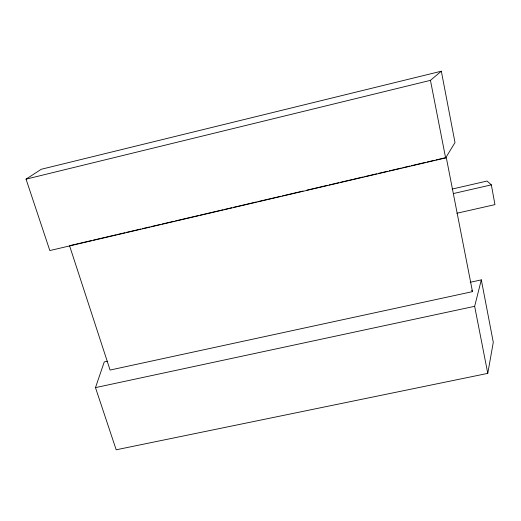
<?xml version="1.0" encoding="UTF-8"?>
<svg xmlns="http://www.w3.org/2000/svg" width="521" height="521" viewBox="0 0 521 521"><rect width="100%" height="100%" fill="white"/><g stroke="black" fill="none" stroke-linecap="round" stroke-linejoin="round"><path stroke-width="0.78" d="M107.437 361.222L104.265 361.913L95.48 387.624L116.19 449.792L487.773 373.381L493.289 342.297L481.326 279.868L470.209 282.291M487.773 373.381L474.651 306.315L481.326 279.868M445.624 157.935L455.009 142.565L441.333 71.208L41.257 169.273L26.05 179.152L49.834 250.555L445.624 157.935L430.45 80.351L441.333 71.208M26.05 179.152L430.45 80.351M70.335 245.502L78.248 243.646M79.83 243.274L91.703 240.5M93.285 240.129L116.242 234.756M117.824 234.385L124.942 232.718M126.525 232.346L140.774 229.012M142.357 228.641L149.481 226.974M151.064 226.602L160.559 224.382M162.142 224.01L174.014 221.23M175.597 220.865L198.553 215.492M200.136 215.121L223.086 209.748M224.668 209.377L231.793 207.71M233.375 207.338L256.332 201.966M257.915 201.594L280.865 196.228M282.447 195.857L303.027 191.038M306.986 190.113L327.559 185.294M329.148 184.922L338.643 182.702M340.226 182.33L352.098 179.556M353.681 179.185L363.176 176.958M364.759 176.586L376.631 173.812M378.213 173.441L387.715 171.22M389.298 170.849L401.17 168.068M402.753 167.697L409.877 166.03M411.46 165.658L425.703 162.324M427.285 161.953L434.41 160.286M435.992 159.921L446.282 157.511L472.488 291.643L110.081 370.047L69.54 245.684M452.156 189.064L487.063 181.041L491.342 184.857L494.95 204.623L456.878 213.252M453.348 193.565L491.342 184.857M95.48 387.624L474.651 306.315M471.674 290.249L472.488 291.643"/></g></svg>
